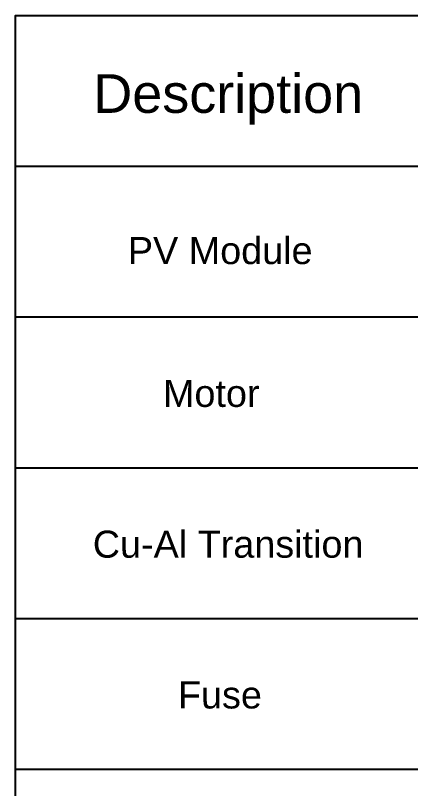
# Model space of a CAD drawing. Header units: millimetres. Extents: x 11482 to 13134, y 681 to 1782.
# Drawn here: x 12747.9 to 12819.3, y 1331.5 to 1471.3 of the extents above; entities that cross this region are included whole.
import ezdxf

# ---------------------------------------------------------------- set-up
doc = ezdxf.new("R2010")
doc.units = ezdxf.units.MM
doc.styles.get("Standard").update_dxf_attribs({"font": ''})
doc.styles.get('Standard').set_extended_font_data('SimSun')

msp = doc.modelspace()

# ---------------------------------------------------------------- linework, layer by layer
for points in [[(12880.34, 1471.25), (12880.34, 1171.4), (12747.87, 1171.4), (12747.87, 1471.25), (12820.91, 1471.25)], [(12747.87, 1443.99), (12880.34, 1443.99)], [(12747.87, 1416.74), (12880.34, 1416.74)], [(12747.87, 1389.48), (12880.34, 1389.48)], [(12747.87, 1362.22), (12880.34, 1362.22)], [(12747.87, 1334.96), (12880.34, 1334.96)]]:
    msp.add_lwpolyline(points)

# ---------------------------------------------------------------- texts
at = {"attachment_point": 1}
for s, width, gutter_width, heights, insert, char_height in [('{\\fArial|b0|i0|c0|p34;Description}', 34.6139, 48.51, [12.22], (12761.96, 1460.63), 6.9858), ('{\\fArial|b0|i0|c0|p34;PV Module}', 76.6033, 33.96, [8.55], (12768.21, 1431.19), 4.8901), ('{\\fArial|b0|i0|c0|p34;Motor}', 34.6139, 48.51, [12.22], (12774.56, 1405.37), 4.8901), ('{\\fArial|b0|i0|c0|p34;Cu-Al Transition}', 174.9626, 48.51, [12.22], (12761.86, 1378.11), 4.8901), ('{\\fArial|b0|i0|c0|p34;Fuse}', 34.6139, 48.51, [12.22], (12777.27, 1350.85), 4.8901)]:
    msp.add_mtext_dynamic_manual_height_columns(s, width=width, gutter_width=gutter_width, heights=heights, dxfattribs=dict(at, insert=insert, char_height=char_height))

doc.saveas('drawing.dxf')
